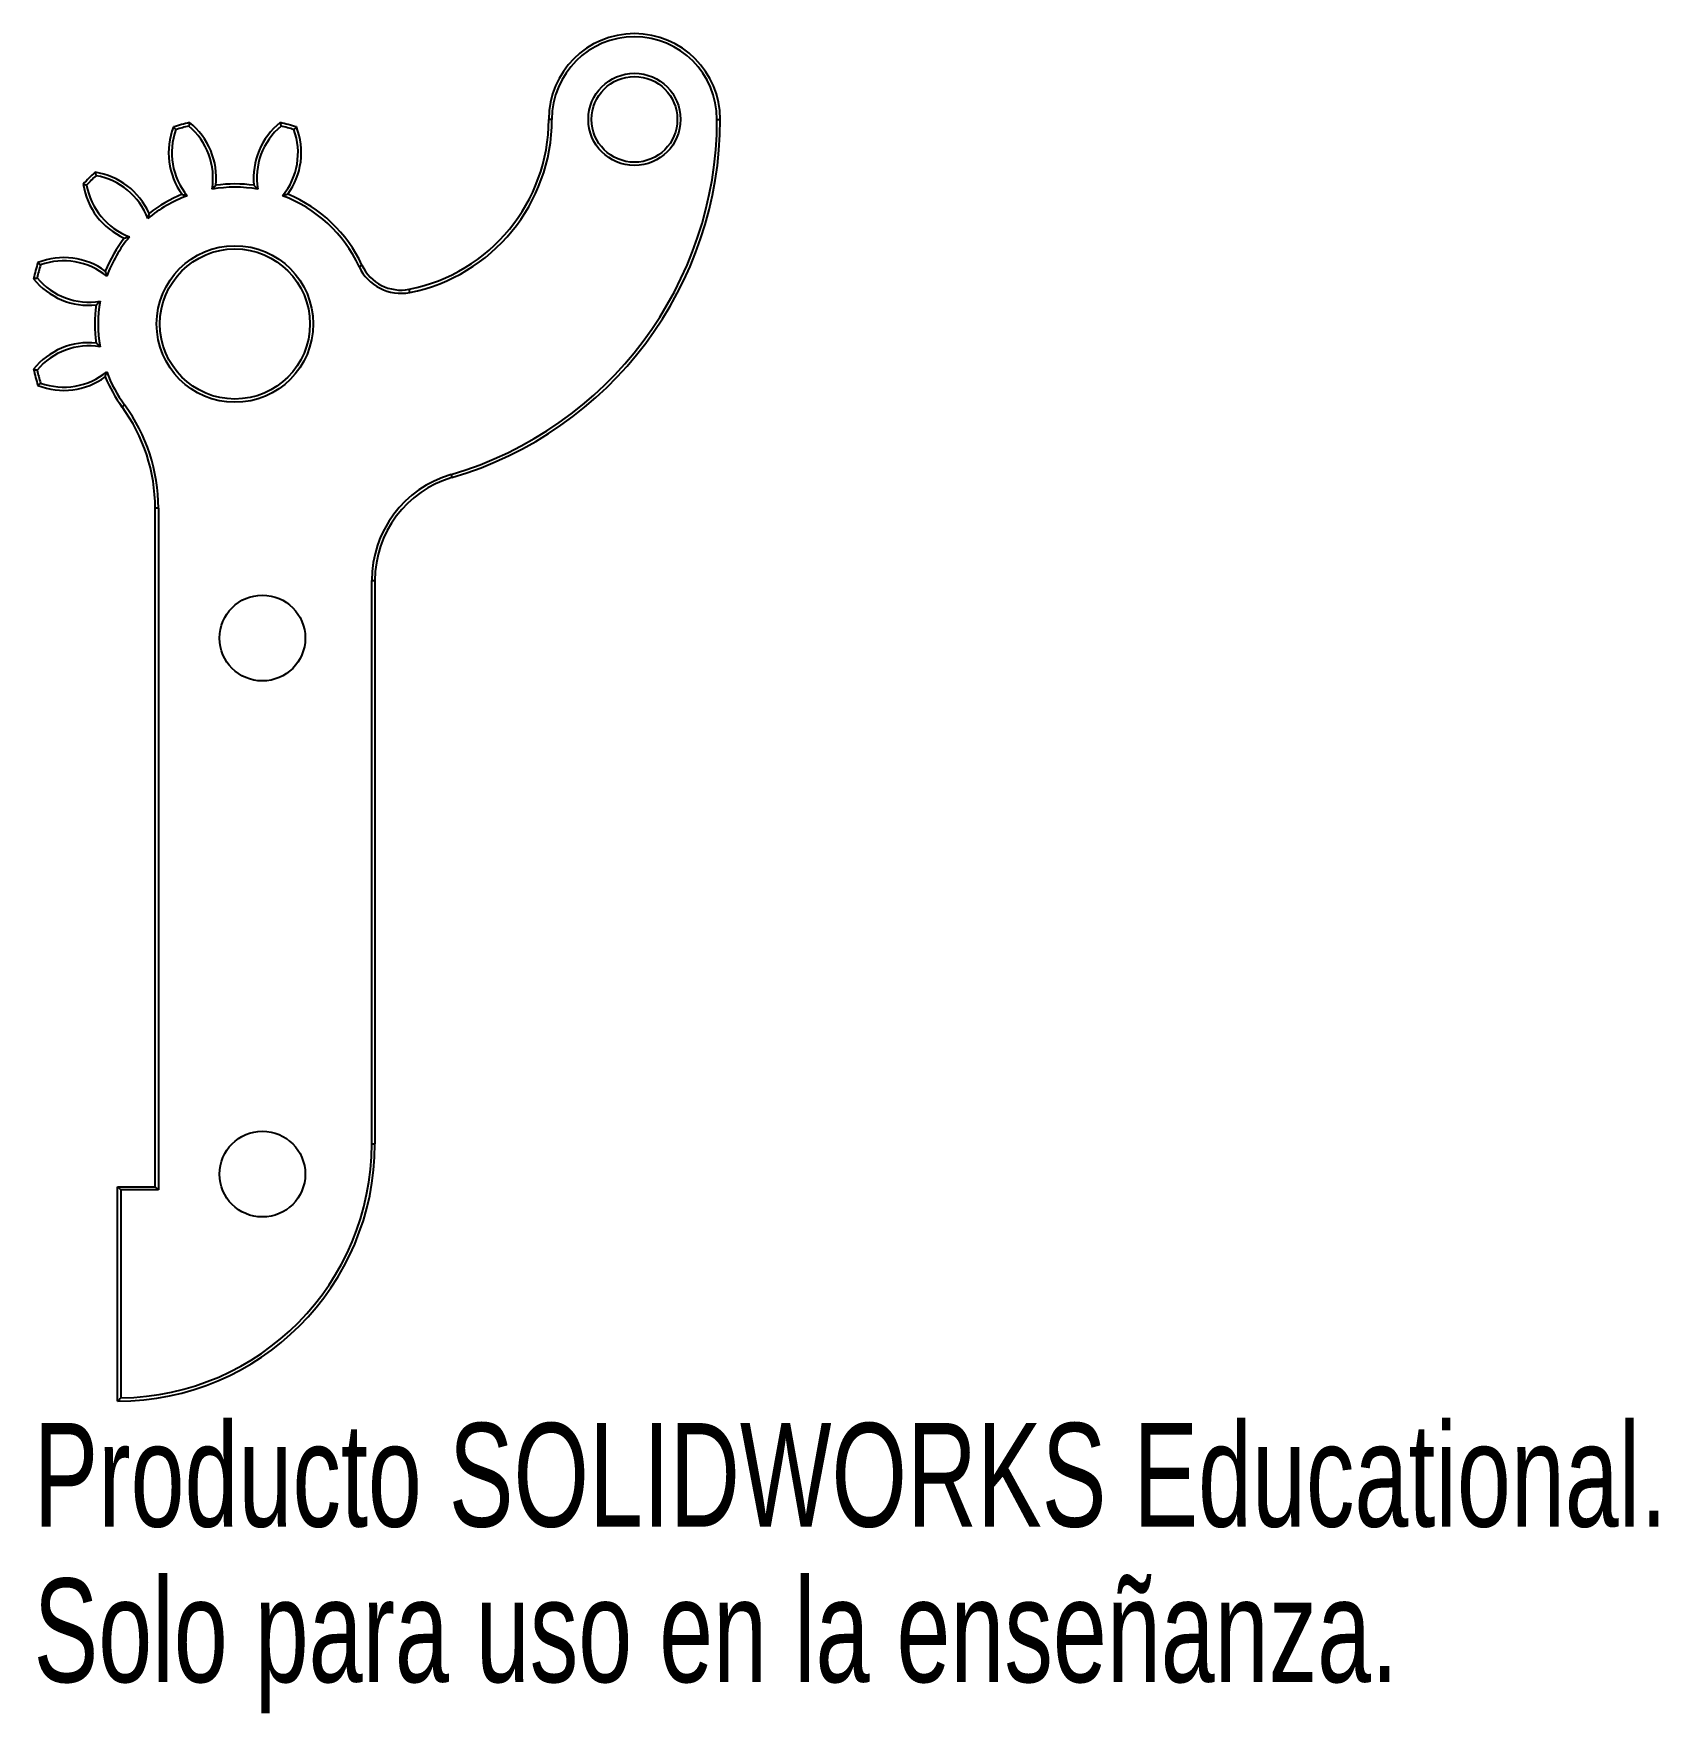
# Model space of a CAD drawing. Header units: millimetres. Extents: x -9.4 to 66.3, y -64.6 to 13.8.
import ezdxf

# ---------------------------------------------------------------- set-up
doc = ezdxf.new("R2010")
doc.units = ezdxf.units.MM
doc.styles.add('SLDTEXTSTYLE0', font='TXT', dxfattribs={"width": 0.7})

msp = doc.modelspace()

# ---------------------------------------------------------------- linework, layer by layer
at = {"color": 7, "linetype": 'Continuous', "lineweight": 25}
for p, q in [((14.735, 9.778), (14.585, 9.778)), ((22.435, 9.778), (22.585, 9.778)), ((5.741, 2.914), (5.877, 2.977)), ((8.112, 1.708), (8.082, 1.855)), ((-5.196, -3.537), (-5.317, -3.625)), ((10.032, -6.784), (10.074, -6.928)), ((-3.619, -8.354), (-3.769, -8.354)), ((-3.769, -40), (-3.769, -8.354)), ((-3.619, -8.354), (-3.619, -40.15)), ((6.331, -38), (6.331, -11.726)), ((6.331, -11.726), (6.481, -11.726)), ((6.481, -11.726), (6.481, -38)), ((6.331, -38), (6.481, -38)), ((-5.369, -40.15), (-5.519, -40)), ((-5.519, -40), (-3.769, -40)), ((-5.519, -50), (-5.519, -40)), ((-5.369, -40.15), (-5.369, -49.849)), ((-3.619, -40.15), (-5.369, -40.15)), ((-3.619, -40.15), (-3.769, -40))]:
    msp.add_line(p, q, dxfattribs=at)
for centre, radius in [((18.585, 9.778), 2.15), ((18.585, 9.778), 2), ((-0.05, 0.235), 3.65), ((-0.05, 0.235), 3.5), ((1.231, -14.411), 2), ((1.231, -39.411), 2)]:
    msp.add_circle(centre, radius, dxfattribs=at)
for centre, radius, start, end in [((18.585, 9.778), 4, 0, 180), ((18.585, 9.778), 3.85, 0, 180), ((0.157, 8.22), 3.3, 158.60609, 215.95141), ((-0.05, 0.235), 9.625, 102.67491, 107.32509), ((-0.05, 0.235), 9.475, 103.11527, 106.88473), ((-4.221, 7.047), 3.15, 350.48344, 50.08959), ((-4.221, 7.047), 3.3, 354.04859, 51.39391), ((4.121, 7.047), 3.3, 128.60609, 185.95141), ((4.121, 7.047), 3.15, 129.91041, 189.51656), ((-0.05, 0.235), 9.625, 72.67491, 77.32509), ((-0.05, 0.235), 9.475, 73.11527, 76.88473), ((-0.256, 8.22), 3.3, 324.04859, 21.39391), ((6.507, 9.778), 8.078, 281.24886, 0), ((6.507, 9.778), 8.228, 281.24886, 0), ((5.175, 9.778), 17.26, 286.34261, 0), ((5.175, 9.778), 17.41, 286.34261, 0), ((0.157, 8.22), 3.15, 159.91041, 219.51656), ((-0.256, 8.22), 3.15, 320.48344, 20.08959), ((-0.05, 0.235), 9.625, 132.67491, 137.32509), ((-0.05, 0.235), 9.475, 133.11527, 136.88473), ((-7.068, 4.049), 3.3, 24.04859, 81.39391), ((-7.068, 4.049), 3.15, 20.48344, 80.08959), ((-3.863, 7.253), 3.3, 188.60609, 245.95141), ((-3.863, 7.253), 3.15, 189.91041, 249.51656), ((-0.05, 0.235), 6.53, 112.17773, 127.82227), ((-0.05, 0.235), 6.38, 80.39718, 99.60282), ((-0.05, 0.235), 6.53, 82.17773, 97.82227), ((-0.05, 0.235), 6.53, 24.82644, 67.82227), ((-0.05, 0.235), 6.38, 110.39718, 129.60282), ((-0.05, 0.235), 6.38, 24.82644, 69.60282), ((-0.05, 0.235), 6.53, 142.17773, 157.82227), ((-0.05, 0.235), 6.38, 140.39718, 159.60282), ((-8.034, 0.029), 3.3, 54.04859, 111.39391), ((-8.034, 0.029), 3.15, 50.48344, 110.08959), ((-0.05, 0.235), 9.625, 162.67491, 167.32509), ((-0.05, 0.235), 9.475, 163.11527, 166.88473), ((-6.861, 4.406), 3.15, 219.91041, 279.51656), ((7.692, 3.817), 2.15, 204.82644, 281.24886), ((7.692, 3.817), 2, 204.82644, 281.24886), ((-6.861, 4.406), 3.3, 218.60609, 275.95141), ((-0.05, 0.235), 6.53, 172.17773, 187.82227), ((-0.05, 0.235), 6.38, 170.39718, 189.60282), ((-6.861, -3.936), 3.3, 84.04859, 141.39391), ((-6.861, -3.936), 3.15, 80.48344, 140.08959), ((-0.05, 0.235), 9.625, 192.67491, 197.32509), ((-0.05, 0.235), 9.475, 193.11527, 196.88473), ((-8.034, 0.441), 3.3, 248.60609, 305.95141), ((-8.034, 0.441), 3.15, 249.91041, 309.51656), ((-0.05, 0.235), 6.53, 202.17773, 216.23727), ((-0.05, 0.235), 6.38, 200.39718, 216.23727), ((-11.769, -8.354), 8, 0, 36.23727), ((-11.769, -8.354), 8.15, 0, 36.23727), ((11.481, -11.726), 5.15, 106.34261, 180), ((11.481, -11.726), 5, 106.34261, 180), ((-5.519, -38), 12, 270, 0), ((-5.519, -38), 11.85, 270.72528, 0)]:
    msp.add_arc(centre, radius, start, end, dxfattribs=at)
for points, knots in [([(-2.916, 9.423), (-2.916, 9.423), (-2.914, 9.421), (-2.91, 9.417), (-2.907, 9.414), (-2.901, 9.408), (-2.895, 9.401), (-2.888, 9.394), (-2.88, 9.385), (-2.871, 9.375), (-2.861, 9.364), (-2.849, 9.352), (-2.838, 9.34), (-2.827, 9.328), (-2.815, 9.316), (-2.803, 9.304), (-2.803, 9.303), (-2.802, 9.302), (-2.802, 9.302)], [0, 0, 0, 0, 0.0000466953, 0.0000466953, 0.0000466953, 0.0000932688, 0.0000932688, 0.0000932688, 0.0001416485, 0.0001416485, 0.0001416485, 0.0001946047, 0.0001946047, 0.0001946047, 0.0002451389, 0.0002451389, 0.0002451389, 0.0002478795, 0.0002478795, 0.0002478795, 0.0002478795]), ([(-2.162, 9.625), (-2.162, 9.625), (-2.162, 9.623), (-2.163, 9.618), (-2.164, 9.613), (-2.166, 9.605), (-2.168, 9.596), (-2.171, 9.586), (-2.173, 9.574), (-2.176, 9.561), (-2.18, 9.547), (-2.184, 9.531), (-2.187, 9.514), (-2.191, 9.499), (-2.195, 9.482), (-2.199, 9.466), (-2.199, 9.465), (-2.199, 9.464), (-2.2, 9.463)], [0, 0, 0, 0, 0.0000466953, 0.0000466953, 0.0000466953, 0.0000932688, 0.0000932688, 0.0000932688, 0.0001416485, 0.0001416485, 0.0001416485, 0.0001946047, 0.0001946047, 0.0001946047, 0.0002451389, 0.0002451389, 0.0002451389, 0.0002478795, 0.0002478795, 0.0002478795, 0.0002478795]), ([(2.062, 9.625), (2.062, 9.625), (2.063, 9.623), (2.064, 9.618), (2.065, 9.613), (2.067, 9.605), (2.069, 9.596), (2.071, 9.586), (2.074, 9.574), (2.077, 9.561), (2.081, 9.547), (2.084, 9.531), (2.088, 9.514), (2.092, 9.499), (2.096, 9.482), (2.1, 9.466), (2.1, 9.465), (2.1, 9.464), (2.1, 9.463)], [0, 0, 0, 0, 0.0000466953, 0.0000466953, 0.0000466953, 0.0000932688, 0.0000932688, 0.0000932688, 0.0001416485, 0.0001416485, 0.0001416485, 0.0001946047, 0.0001946047, 0.0001946047, 0.0002451389, 0.0002451389, 0.0002451389, 0.0002478795, 0.0002478795, 0.0002478795, 0.0002478795]), ([(2.817, 9.423), (2.817, 9.423), (2.815, 9.421), (2.811, 9.417), (2.808, 9.414), (2.802, 9.408), (2.796, 9.401), (2.789, 9.394), (2.781, 9.385), (2.771, 9.375), (2.761, 9.364), (2.75, 9.352), (2.739, 9.34), (2.728, 9.328), (2.716, 9.316), (2.704, 9.304), (2.704, 9.303), (2.703, 9.302), (2.702, 9.302)], [0, 0, 0, 0, 0.0000466953, 0.0000466953, 0.0000466953, 0.0000932688, 0.0000932688, 0.0000932688, 0.0001416485, 0.0001416485, 0.0001416485, 0.0001946047, 0.0001946047, 0.0001946047, 0.0002451389, 0.0002451389, 0.0002451389, 0.0002478795, 0.0002478795, 0.0002478795, 0.0002478795]), ([(-6.574, 7.311), (-6.574, 7.311), (-6.573, 7.309), (-6.571, 7.304), (-6.57, 7.299), (-6.568, 7.291), (-6.565, 7.282), (-6.562, 7.273), (-6.558, 7.261), (-6.554, 7.248), (-6.55, 7.234), (-6.545, 7.218), (-6.541, 7.202), (-6.536, 7.187), (-6.531, 7.17), (-6.526, 7.154), (-6.526, 7.153), (-6.526, 7.152), (-6.525, 7.152)], [0, 0, 0, 0, 0.0000466953, 0.0000466953, 0.0000466953, 0.0000932688, 0.0000932688, 0.0000932688, 0.0001416485, 0.0001416485, 0.0001416485, 0.0001946047, 0.0001946047, 0.0001946047, 0.0002451389, 0.0002451389, 0.0002451389, 0.0002478795, 0.0002478795, 0.0002478795, 0.0002478795]), ([(-7.126, 6.759), (-7.126, 6.759), (-7.123, 6.758), (-7.118, 6.757), (-7.113, 6.755), (-7.106, 6.753), (-7.097, 6.75), (-7.087, 6.747), (-7.075, 6.744), (-7.063, 6.74), (-7.049, 6.736), (-7.033, 6.731), (-7.017, 6.726), (-7.001, 6.721), (-6.985, 6.716), (-6.969, 6.712), (-6.968, 6.711), (-6.967, 6.711), (-6.966, 6.711)], [0, 0, 0, 0, 0.0000466953, 0.0000466953, 0.0000466953, 0.0000932688, 0.0000932688, 0.0000932688, 0.0001416485, 0.0001416485, 0.0001416485, 0.0001946047, 0.0001946047, 0.0001946047, 0.0002451389, 0.0002451389, 0.0002451389, 0.0002478795, 0.0002478795, 0.0002478795, 0.0002478795]), ([(-2.515, 6.282), (-2.515, 6.282), (-2.503, 6.279), (-2.468, 6.269), (-2.446, 6.263), (-2.377, 6.243), (-2.325, 6.229), (-2.273, 6.215)], [0, 0, 0, 0, 0.25, 0.25, 0.5, 0.5, 1, 1, 1, 1]), ([(-0.938, 6.704), (-0.938, 6.704), (-0.947, 6.696), (-0.972, 6.67), (-0.988, 6.653), (-1.038, 6.602), (-1.076, 6.563), (-1.114, 6.526)], [0, 0, 0, 0, 0.25, 0.25, 0.5, 0.5, 1, 1, 1, 1]), ([(0.839, 6.704), (0.839, 6.704), (0.848, 6.696), (0.873, 6.67), (0.889, 6.653), (0.939, 6.602), (0.977, 6.563), (1.015, 6.526)], [0, 0, 0, 0, 0.25, 0.25, 0.5, 0.5, 1, 1, 1, 1]), ([(2.415, 6.282), (2.415, 6.282), (2.404, 6.279), (2.369, 6.269), (2.347, 6.263), (2.278, 6.243), (2.225, 6.229), (2.174, 6.215)], [0, 0, 0, 0, 0.25, 0.25, 0.5, 0.5, 1, 1, 1, 1]), ([(-4.054, 5.393), (-4.054, 5.393), (-4.057, 5.381), (-4.066, 5.347), (-4.071, 5.324), (-4.089, 5.255), (-4.103, 5.202), (-4.117, 5.151)], [0, 0, 0, 0, 0.25, 0.25, 0.5, 0.5, 1, 1, 1, 1]), ([(-5.208, 4.239), (-5.208, 4.239), (-5.196, 4.242), (-5.161, 4.251), (-5.139, 4.257), (-5.069, 4.275), (-5.017, 4.288), (-4.965, 4.302)], [0, 0, 0, 0, 0.25, 0.25, 0.5, 0.5, 1, 1, 1, 1]), ([(-9.44, 2.347), (-9.44, 2.347), (-9.437, 2.348), (-9.432, 2.349), (-9.427, 2.35), (-9.42, 2.352), (-9.41, 2.354), (-9.4, 2.356), (-9.389, 2.359), (-9.376, 2.362), (-9.361, 2.365), (-9.345, 2.369), (-9.329, 2.373), (-9.313, 2.377), (-9.297, 2.38), (-9.28, 2.384), (-9.279, 2.385), (-9.278, 2.385), (-9.277, 2.385)], [0, 0, 0, 0, 0.0000466953, 0.0000466953, 0.0000466953, 0.0000932688, 0.0000932688, 0.0000932688, 0.0001416485, 0.0001416485, 0.0001416485, 0.0001946047, 0.0001946047, 0.0001946047, 0.0002451389, 0.0002451389, 0.0002451389, 0.0002478795, 0.0002478795, 0.0002478795, 0.0002478795]), ([(-9.238, 3.101), (-9.238, 3.101), (-9.236, 3.099), (-9.232, 3.096), (-9.228, 3.092), (-9.223, 3.087), (-9.215, 3.08), (-9.208, 3.074), (-9.199, 3.065), (-9.19, 3.056), (-9.179, 3.046), (-9.167, 3.035), (-9.155, 3.023), (-9.143, 3.012), (-9.13, 3), (-9.118, 2.989), (-9.117, 2.988), (-9.117, 2.988), (-9.116, 2.987)], [0, 0, 0, 0, 0.0000466953, 0.0000466953, 0.0000466953, 0.0000932688, 0.0000932688, 0.0000932688, 0.0001416485, 0.0001416485, 0.0001416485, 0.0001946047, 0.0001946047, 0.0001946047, 0.0002451389, 0.0002451389, 0.0002451389, 0.0002478795, 0.0002478795, 0.0002478795, 0.0002478795]), ([(-6.097, 2.7), (-6.097, 2.7), (-6.093, 2.688), (-6.084, 2.654), (-6.077, 2.632), (-6.058, 2.562), (-6.044, 2.51), (-6.03, 2.459)], [0, 0, 0, 0, 0.25, 0.25, 0.5, 0.5, 1, 1, 1, 1]), ([(-6.519, 1.124), (-6.519, 1.124), (-6.51, 1.132), (-6.484, 1.157), (-6.468, 1.173), (-6.417, 1.224), (-6.378, 1.262), (-6.34, 1.299)], [0, 0, 0, 0, 0.25, 0.25, 0.5, 0.5, 1, 1, 1, 1]), ([(-6.519, -0.654), (-6.519, -0.654), (-6.51, -0.662), (-6.484, -0.687), (-6.468, -0.703), (-6.417, -0.754), (-6.378, -0.792), (-6.34, -0.829)], [0, 0, 0, 0, 0.25, 0.25, 0.5, 0.5, 1, 1, 1, 1]), ([(-9.44, -1.877), (-9.44, -1.877), (-9.437, -1.878), (-9.432, -1.879), (-9.427, -1.88), (-9.42, -1.882), (-9.41, -1.884), (-9.4, -1.886), (-9.389, -1.889), (-9.376, -1.892), (-9.361, -1.895), (-9.345, -1.899), (-9.329, -1.903), (-9.313, -1.907), (-9.297, -1.91), (-9.28, -1.914), (-9.279, -1.915), (-9.278, -1.915), (-9.277, -1.915)], [0, 0, 0, 0, 0.0000466953, 0.0000466953, 0.0000466953, 0.0000932688, 0.0000932688, 0.0000932688, 0.0001416485, 0.0001416485, 0.0001416485, 0.0001946047, 0.0001946047, 0.0001946047, 0.0002451389, 0.0002451389, 0.0002451389, 0.0002478795, 0.0002478795, 0.0002478795, 0.0002478795]), ([(-6.097, -2.23), (-6.097, -2.23), (-6.093, -2.218), (-6.084, -2.184), (-6.077, -2.162), (-6.058, -2.092), (-6.044, -2.04), (-6.03, -1.989)], [0, 0, 0, 0, 0.25, 0.25, 0.5, 0.5, 1, 1, 1, 1]), ([(-9.238, -2.631), (-9.238, -2.631), (-9.236, -2.629), (-9.232, -2.626), (-9.228, -2.622), (-9.223, -2.617), (-9.215, -2.61), (-9.208, -2.604), (-9.199, -2.595), (-9.19, -2.586), (-9.179, -2.576), (-9.167, -2.565), (-9.155, -2.553), (-9.143, -2.542), (-9.13, -2.53), (-9.118, -2.519), (-9.117, -2.518), (-9.117, -2.518), (-9.116, -2.517)], [0, 0, 0, 0, 0.0000466953, 0.0000466953, 0.0000466953, 0.0000932688, 0.0000932688, 0.0000932688, 0.0001416485, 0.0001416485, 0.0001416485, 0.0001946047, 0.0001946047, 0.0001946047, 0.0002451389, 0.0002451389, 0.0002451389, 0.0002478795, 0.0002478795, 0.0002478795, 0.0002478795]), ([(-5.519, -50), (-5.519, -50), (-5.495, -49.976), (-5.437, -49.917), (-5.403, -49.883), (-5.369, -49.849)], [0, 0, 0, 0, 0.5, 0.5, 1, 1, 1, 1])]:
    msp.add_open_spline(points, degree=3, knots=knots, dxfattribs=at)

# ---------------------------------------------------------------- texts
at = {"color": 7, "linetype": 'Continuous', "char_height": 4.83362, "attachment_point": 1, "style": 'SLDTEXTSTYLE0'}
for s, insert in [('Producto SOLIDWORKS Educational.', (-9.44, -51.02)), ('Solo para uso en la enseñanza.', (-9.44, -58.27))]:
    msp.add_mtext(s, dxfattribs=dict(at, insert=insert))

doc.saveas('drawing.dxf')
